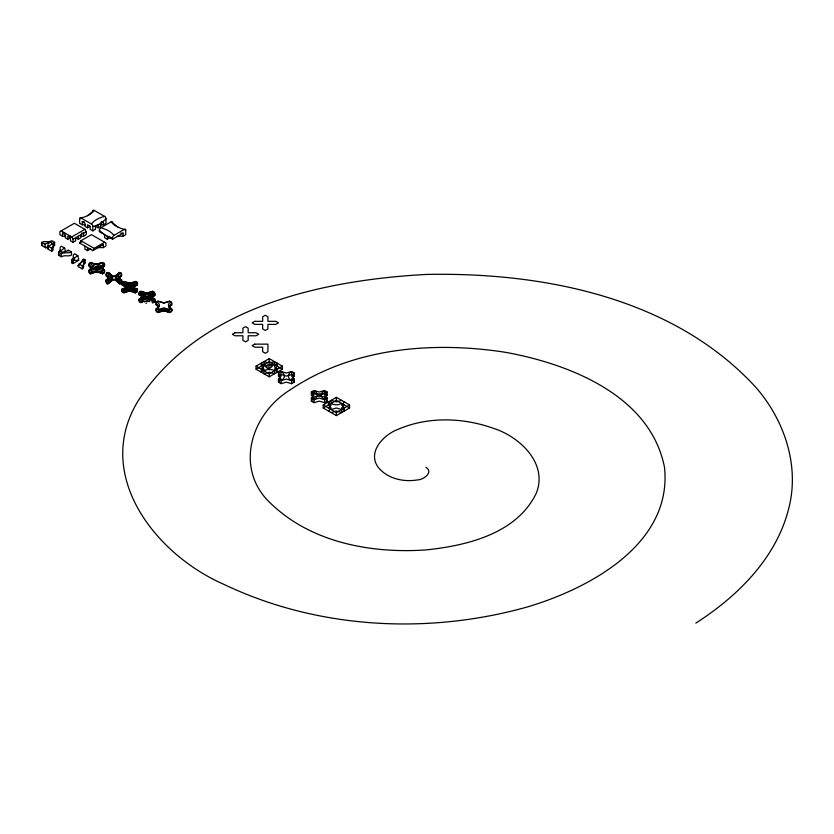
<?xml version="1.0" encoding="UTF-8"?>
<svg xmlns="http://www.w3.org/2000/svg" width="834" height="834" viewBox="0 0 834 834"><rect width="100%" height="100%" fill="white"/><g stroke="black" fill="none" stroke-linecap="round" stroke-linejoin="round"><path stroke-width="1.25" d="M152.059 300.74C152.028 307.986 158.387 294.736 152.247 300.157C151.392 301.116 148.285 298.822 147.253 299.302C145.616 299.323 140.769 299.562 141.446 302.638C137.245 303.357 139.038 295.34 141.519 300.813M152.059 292.14C152.268 289.075 156.907 294.694 154.092 295.142M91.49 268.882C89.728 267.433 86.778 263.565 91.01 262.345C94.732 267.036 100.664 261.261 104.354 263.513C106.158 266.765 98.527 268.214 104.657 270.404L104.459 272.572L102.624 273.854A9.257 5.348 0 0 0 97.505 272.072M102.499 273.896C100.299 273.26 103.531 268.475 104.657 270.404M104.646 271.988L104.041 271.54M108.827 277.816C105.678 276.961 104.792 271.947 108.608 272.687A11.165 6.443 0 0 1 108.597 281.809C107.169 289.669 103.489 274.209 108.608 281.809M119.137 281.809C124.652 274.396 119.919 289.648 119.137 281.809A11.165 6.443 0 0 1 119.137 272.687C123.005 272.009 121.972 276.971 118.824 277.93M127.915 286.865A10.237 5.911 0 0 1 122.431 285.228C119.94 280.683 125.788 281.798 128.634 283.268C131.709 283.685 139.632 278.806 136.974 285.259A10.237 5.911 0 0 1 131.428 286.865M121.764 281.871L120.94 281.287M135.598 292.828L134.941 292.515L135.045 290.451L137.329 288.96L137.422 291.493L135.296 292.922L129.666 290.93L123.922 292.901L124.256 290.368L121.962 288.981L121.92 291.493L123.818 292.786M137.568 290.993L137.568 290.93A11.165 6.443 0 0 0 136.328 290.315M139.549 295.111C136.588 294.996 141.29 288.929 141.519 292.14M158.856 306.703L156.01 304.744L156.198 302.44L158.043 301.157L163.902 303.086L169.834 301.189L171.616 302.44L171.794 304.744L168.906 306.756M157.98 312.594C159.878 312.635 158.199 307.902 156.156 308.778C154.978 315.867 163.12 308.955 166.539 311.072C169.865 314.772 168.395 307.642 171.794 309.039C173.952 311.749 167.697 312.698 169.834 312.594M88.852 270.404C94.555 269.507 89.655 278.723 88.852 270.404L91.49 267.36L88.852 264.326M121.764 275.793L119.752 277.295L119.147 278.983M137.568 284.915L137.568 284.842A11.165 6.443 0 0 1 121.774 284.842M158.637 312.239L163.902 310.915L169.093 312.197M171.804 304.681L169.834 306.13L169.208 308.027M99.486 266.807L98.965 268.183A3.555 2.804 23.5 0 1 97.297 269.111L96.713 269.226A3.253 2.043 13.1 0 1 96.4 269.215C89.384 268.538 100.945 263.377 98.798 266.943M102.019 268.882L104.657 265.837M158.596 308.027L158.272 306.516L156 304.608M108.587 278.983L108.337 276.283L105.97 274.209M47.705 248.636L48.581 246.395L51.739 248.219L51.739 251.253L47.653 248.897A1.314 0.761 0 0 0 47.653 247.823A1.314 0.761 0 0 0 45.787 247.823L41.7 245.457L41.7 242.423A4.65 2.69 0 0 1 44.525 241.641L49.05 241.672L51.989 240.755L54.617 242.277L54.617 245.321L53.032 247.01L53.105 249.387A4.67 2.7 0 0 1 51.739 251.253M78.229 266.265L79.115 264.024A15.366 8.872 0 0 0 82.556 261.313L82.514 259.906L83.838 259.145L85.151 259.906L85.151 262.939L83.567 264.639L83.64 267.016A4.67 2.7 0 0 1 82.274 268.882L78.177 266.526A1.314 0.761 0 0 0 78.177 265.452L80.064 264.357M94.94 269.194A3.638 2.106 0 0 1 92.365 267.109L94.398 264.837L102.676 262.418M51.76 243.924C53.366 240.421 47.277 242.569 47.882 245.498A10.706 3.451 -68.2 0 1 46.714 247.594M126.528 288.157L126.632 287.949A3.002 1.731 0 0 0 126.632 287.125A3.002 1.731 0 0 0 126.632 286.271C123.703 283.685 127.915 287.23 125.642 288.137M103.333 247.594L103.333 244.56L92.803 250.638L79.637 243.038L80.95 240.755L91.49 234.677L105.97 243.038L105.97 246.082L103.333 247.594L97.484 247.594M92.803 250.638L94.117 248.355L104.657 242.277M74.403 258.363L74.372 259.76L73.058 260.521L71.734 259.76L73.319 258.06L73.246 255.694A4.67 2.7 0 0 1 74.612 253.817L77.77 255.642L78.709 259.228A1.314 0.761 0 0 0 78.709 260.302L73.058 263.565L71.734 262.804L71.734 259.76M141.353 298.676C140.654 298.259 142.583 295.903 140.008 299.01M92.991 268.819L93.523 268.371M59.673 254.349L58.568 255.204L61.205 256.716L64.145 255.809L68.669 255.829A4.65 2.69 0 0 0 71.484 255.058L71.495 252.014L68.336 250.19A16.294 9.414 0 0 1 64.082 252.056L61.205 252.16L61.424 250.513A16.294 9.414 0 0 1 64.656 248.073L61.455 246.218A4.67 2.7 0 0 0 60.079 248.094L60.152 250.461L58.568 252.16L58.568 255.204M72.839 261.949L71.734 262.804M150.172 298.165A11.176 6.453 0 0 0 149.005 297.988A11.176 6.453 0 0 1 148.994 295.444A11.176 6.453 0 0 0 154.686 293.662L152.101 296.32L153.571 299.01M156 309.174L158.637 306.13L156 303.086M139.653 299.865L138.955 300.313M106.794 281.287L105.97 281.871M139.716 299.218L138.955 299.708A11.176 6.453 0 0 1 139.831 299.26M107.461 282.424L106.627 282.945M157.501 311.311L156.667 311.833M105.97 280.287L108.441 278.014L105.97 275.72M106.554 279.932C110.224 278.754 110.38 274.261 106.627 273.062M695.848 623.123C737.777 596.195 776.61 557.842 788.839 508.021C799.879 465.038 783.97 419.106 755.177 386.601C672.642 297.373 542.798 272.04 425.924 274.449C321.861 280.245 199.201 306.797 138.517 400.247C92.511 474.39 155.197 554.193 223.481 584.165C317.504 629.222 428.613 634.997 528.391 606.662C590.336 588.012 672.6 543.549 664.5 467.29C650.311 395.67 570.227 364.281 506.29 352.448C433.628 340.96 353.449 347.528 290.962 389.374C250.231 413.935 233.197 470.501 272.353 504.924C312.875 542.986 372.1 553.599 425.924 549.929C466.884 545.676 517.007 533.656 536.366 493.05C548.105 463.266 519.592 436.62 493.405 428.332C462.985 417.459 427.988 416.354 398.026 429.343C383.828 434.587 366.897 451.955 378.209 467.29C387.237 478.58 403.249 482.271 417.052 479.967C422.974 480.144 434.087 472.44 425.924 467.29M54.617 242.277L53.032 243.976L53.105 246.343A4.67 2.7 0 0 1 51.739 248.219M85.151 259.906L83.567 261.605L83.64 263.971A4.67 2.7 0 0 1 82.274 265.848L82.274 268.882M133.69 288.137C131.428 287.23 135.629 283.696 132.71 286.271A3.002 1.731 0 0 0 132.71 287.104A3.002 1.731 0 0 0 132.71 287.949L132.815 288.157M136.912 292.067L136.974 292.036A10.237 5.911 0 0 0 135.775 291.504M88.852 271.988L89.467 271.54M104.657 264.326L102.019 267.36L104.041 270.018M156 310.696L156.625 310.311M171.804 303.086L169.166 306.13L171.804 309.174M278.452 379.105L281.089 376.071L278.452 373.027L281.089 371.505L286.354 373.027L291.619 371.505L294.256 373.027L294.256 376.071L291.619 379.105L294.256 382.149L291.619 383.671L286.354 382.149L281.089 383.671L278.452 382.149L278.452 379.105L281.089 380.627L286.354 379.105L291.619 380.627L294.256 379.105L291.619 376.071L294.256 373.027M278.452 382.149L281.089 379.105L278.452 376.071L278.452 373.027M311.374 401.154L314.001 398.11L311.374 395.076L311.374 392.032L314.001 390.51L319.276 392.032L324.541 390.51L327.168 392.032L327.168 395.076L324.541 398.11L327.168 401.154L324.541 402.676L319.276 401.154L314.001 402.676L311.374 401.154L311.374 398.11L314.001 395.076L311.374 392.032A11.176 6.453 0 0 0 327.168 392.032L324.541 395.076L327.168 398.11L327.168 401.154M328.492 407.993L331.119 404.959L328.492 401.915L328.492 404.959L331.119 407.993L328.492 411.037M344.286 401.915L341.659 404.959L344.286 407.993L344.286 411.037L341.659 407.993L344.286 404.959M171.147 301.95C167.467 303.253 167.457 307.287 171.147 308.788M93.794 268.194L97.422 267.245L100.497 268.141M104 263.179L101.091 266.484L99.6 264.555L94.242 263.805L90.833 262.418M121.107 273.062C117.427 274.365 117.375 278.285 121.107 279.901M121.774 274.209L119.137 277.242L121.774 280.287M156.667 308.788C160.337 307.287 160.378 303.263 156.667 301.95M154.686 294.277L152.142 296.706L153.091 298.979M67.783 239.233L70.421 237.711L67.783 236.199L67.783 239.233L65.156 237.711L65.156 234.677L62.519 233.155L62.519 236.199L65.677 236.199M61.205 230.872L71.734 236.96L84.901 229.35L86.225 231.633L86.225 234.677L83.588 236.199L80.429 236.199M85.433 224.794L82.274 224.794L82.274 221.75L84.901 223.272L84.901 226.316L87.539 227.838L90.166 226.316L90.166 229.35L92.803 230.872L95.441 229.35L95.441 226.316L98.068 224.794L98.068 227.838L95.441 226.316M80.95 234.677L80.95 237.711L78.323 239.233L75.685 237.711L75.685 240.755L73.058 242.277L73.058 239.233L86.225 231.633M100.174 224.794L103.333 224.794L103.333 221.75L100.705 223.272L100.705 226.316L98.068 227.838M103.333 224.794L105.97 223.272L105.97 218.706A1.866 1.074 60 0 0 104.657 216.433L94.117 210.345A1.866 1.074 60 0 0 92.803 211.106M110.442 237.409L107.284 239.233L104.657 237.711L104.657 234.677L99.392 231.633L99.392 230.111A1.866 1.074 -60 0 1 100.705 227.828L111.235 221.75A1.866 1.074 -60 0 1 112.559 222.511M79.637 243.038L81.742 241.818M84.901 246.082L84.901 249.116L87.539 250.638L90.698 248.813M107.284 239.233L107.284 236.199L112.559 239.233L123.088 233.155L123.088 236.199L117.24 236.199M123.088 236.199L125.725 234.677L125.725 230.111A1.866 1.074 -60 0 0 124.402 229.35L113.872 235.438A1.866 1.074 -60 0 0 112.559 237.711L112.559 239.233M141.519 302.335L143.98 301.053M256.069 366.189L269.236 358.589L282.403 366.189L282.403 369.222L269.236 376.832L256.069 369.222L256.069 366.189L269.236 373.788L282.403 366.189M256.069 369.222L269.236 361.622L282.403 369.222M278.452 376.071L281.089 374.549L286.354 376.071L291.619 374.549L294.256 376.071M311.374 395.076L314.001 393.554L319.276 395.076L324.541 393.554L327.168 395.076M323.227 404.959L336.394 397.349L349.561 404.959L349.561 407.993L336.394 415.593L323.227 407.993L323.227 404.959L336.394 412.559L349.561 404.959M323.227 407.993L336.394 400.393L349.561 407.993M123.807 289.825L129.666 288.105L135.598 289.784M124.402 290.93L129.666 289.408L134.941 290.93M124.495 292.421L127.946 291.295L131.522 291.306M152.716 291.306L146.784 293.214L140.863 291.306M140.863 299.667L146.784 297.988L152.716 299.667M157.98 309.55L163.902 307.871L169.834 309.55M91.49 271.926L96.754 270.404L102.019 271.926M91.49 273.448L96.754 271.926L102.019 273.448M158.637 310.696L163.902 309.174L169.166 310.696M341.659 400.393L336.394 401.915L331.119 400.393L331.119 403.437L333.756 404.573L337.707 404.855L341.659 403.437M331.119 409.515L336.394 407.993L341.659 409.515L341.659 412.559L336.394 411.037L331.119 412.559M116.75 275.053L114.592 275.814A3.002 1.731 0 0 1 113.153 275.814C110.588 274.49 110.588 276.408 113.153 276.659A3.002 1.731 0 0 0 114.592 276.659L116.75 275.898L116.75 275.053A11.176 6.453 0 0 0 116.718 280.036L116.75 280.933L114.592 280.172A3.002 1.731 0 0 0 113.153 280.172L110.995 280.933L110.995 280.078A11.176 6.453 0 0 0 111.026 275.095M110.995 280.078L113.153 279.317A3.002 1.731 0 0 1 114.592 279.317L116.75 280.078M58.568 252.16L61.205 253.682L64.145 252.765L68.669 252.796A4.65 2.69 0 0 0 71.484 252.014M119.742 283.737L119.794 283.706A10.237 5.911 0 0 1 116.802 279.526M154.029 298.906L154.092 298.874A10.237 5.911 0 0 0 139.549 298.916M152.038 291.671L146.784 292.984L141.53 291.671M153.487 294.266L151.173 295.038M153.487 294.861L151.173 295.601M98.787 271.801L97.463 272.165A4.535 2.617 0 0 1 95.264 272.259A3.68 2.127 0 0 1 93.825 271.905M98.61 266.974L96.358 267.13M130.24 283.31L135.598 281.423M130 283.101L123.818 281.465M82.274 221.75L84.38 221.75M101.227 221.75L103.333 221.75M62.519 233.155L64.625 233.155M81.482 233.155L83.588 233.155L83.588 236.199M120.742 233.155L123.088 233.155M100.997 244.56L103.333 244.56M131.345 291.076L134.92 292.463M142.395 295.601L140.122 294.871M142.395 295.038L140.122 294.277M152.226 298.676L152.872 298.895M169.834 301.189L163.902 302.867L157.98 301.189M90.166 226.316L87.539 224.794L87.539 227.838M82.274 224.794L79.637 223.272L79.637 218.706A1.866 1.074 60 0 1 80.95 217.955L91.49 224.033A1.866 1.074 60 0 1 92.803 226.316L92.803 230.872M84.901 229.35L74.372 223.272L59.892 231.633L59.892 234.677L62.519 236.199M80.95 240.755L94.117 248.355M73.058 242.277L70.421 240.755L70.421 236.199M52.313 243.987L54.617 245.321M85.151 262.939L83.838 262.189L83.838 259.145M41.7 242.423L44.859 244.247M79.115 264.024L82.274 265.837M154.624 300.313L153.925 299.865M171.064 311.791L170.376 311.353M121.045 282.903L120.284 282.424M104 273.062L102.947 272.384M138.892 294.277C142.27 297.446 142.009 295.987 138.955 293.704A11.176 6.453 0 0 0 144.574 295.424A11.176 6.453 0 0 1 144.574 297.967A11.176 6.453 0 0 0 143.396 298.165M171.189 310.311L171.804 310.696M88.852 265.837L89.467 266.223M153.863 299.218L154.686 299.75A11.176 6.453 0 0 0 153.748 299.26M89.394 272.979L89.457 273.031A10.123 5.848 0 0 0 90.479 272.426M82.608 259.958L82.681 260.031A14.397 8.309 -60 0 1 78.156 265.348M64.552 252.681L64.062 252.024M101.675 268.152C101.091 264.899 100.08 269.486 97.463 269.132A4.535 2.617 0 0 1 95.264 269.215A6.286 3.628 0 0 1 97.463 269.132A9.257 5.348 0 0 1 102.561 270.841M71.734 236.96L73.058 239.233M64.645 248.157L65.542 251.618A1.314 0.761 0 0 0 65.177 252.295M73.256 258.978L73.246 258.738A4.67 2.7 0 0 1 73.799 257.498M60.09 251.378L60.079 251.128A4.67 2.7 0 0 1 60.455 250.106M336.394 397.349L336.394 400.393M336.394 412.559L336.394 415.593M324.541 393.554L324.541 390.51A11.176 6.453 0 0 0 324.541 399.632L324.541 402.676M314.001 393.554L314.001 390.51A11.176 6.453 0 0 1 314.001 399.632L314.001 402.676M294.256 379.105L294.256 382.149M291.619 374.549L291.619 371.505A11.176 6.453 0 0 0 291.619 380.627L291.619 383.671M281.089 374.549L281.089 371.505A11.176 6.453 0 0 1 281.089 380.627L281.089 383.671M269.236 358.589L269.236 361.622M269.236 373.788L269.236 376.832M149.005 295.424L149.005 295.976M144.574 295.424L144.574 295.976A11.155 6.453 -3.6 0 1 144.699 298.197M87.539 247.594L87.539 250.638M78.323 236.199L78.323 239.233M73.058 260.521L73.058 263.565M61.205 253.682L61.205 256.716M68.263 250.148A7.725 4.462 60 0 1 68.148 251.086M74.341 258.352A15.366 8.872 0 0 1 77.843 255.694M78.73 260.166A14.397 8.309 -60 0 1 74.309 259.864M41.7 245.457A4.65 2.69 0 0 1 42.628 245.04M44.911 244.268A16.294 9.414 0 0 1 49.102 242.381M51.802 243.935A16.294 9.414 0 0 1 48.539 246.364M45.776 247.823A7.725 4.462 60 0 1 44.921 244.279M89.405 263.252A9.237 5.327 0 0 1 92.678 266.578M92.334 267.506A10.123 5.848 0 0 1 89.457 269.987M90.896 270.821A10.196 5.89 0 0 1 95.149 269.163M90.896 273.854A10.196 5.89 0 0 1 95.149 272.197M89.405 266.296A9.226 5.327 0 0 1 91.896 268.131M95.274 272.249A6.286 3.628 0 0 1 97.463 272.165M116.718 280.881A11.176 6.453 0 0 1 116.718 275.95M111.026 275.95A11.176 6.453 0 0 1 111.026 280.881M110.745 280.683A10.237 5.911 0 0 1 107.94 283.706M111.537 277.19A11.165 6.443 0 0 1 108.597 283.32M107.94 272.301A10.237 5.911 0 0 1 107.94 280.662M119.137 283.32A11.165 6.443 0 0 1 116.207 277.19M119.794 280.662A10.237 5.911 0 0 1 119.794 272.301M133.951 285.895A11.176 6.453 0 0 1 125.392 285.895M133.951 285.04A11.176 6.453 0 0 1 125.392 285.04M126.299 288.137A11.176 6.453 0 0 1 133.044 288.137M122.431 292.067A10.237 5.911 0 0 1 123.568 291.504M121.774 290.93A11.165 6.443 0 0 1 123.015 290.315M121.774 289.408A11.165 6.443 0 0 1 137.568 289.408M122.431 289.033A10.237 5.911 0 0 1 136.912 289.033M137.568 283.32A11.165 6.443 0 0 1 121.774 283.32M136.912 282.184A10.237 5.911 0 0 1 122.431 282.184M153.383 300.073A11.103 5.39 6.9 0 1 154.3 300.532M154.436 294.1A11.103 6.818 4 0 1 153.279 294.621M139.831 295.059A11.103 7.287 -8 0 1 138.653 294.433M138.527 300.188A11.103 5.974 -3.7 0 1 139.466 299.656M144.605 295.882A11.165 5.984 0.5 0 1 142.52 295.528M151.507 296.362A10.946 5.932 4.7 0 1 139.111 294.611M138.892 299.291A11.165 6.443 0 0 1 154.686 299.291M151.183 295.695A11.165 6.172 -0.1 0 1 149.036 296.07M148.879 298.197A11.155 6.411 3.5 0 1 149.025 295.997M154.686 293.203A11.165 6.443 0 0 1 138.892 293.203M154.165 300.063A10.946 6.662 -5 0 1 155.082 300.574M145.981 303.326A10.686 1.074 -25.9 0 1 146.753 302.94M141.175 302.471A9.966 3.346 -15.4 0 1 141.968 302.106M155.155 302.21A9.737 5.64 8.9 0 0 153.237 299.74A10.686 6.349 7.4 0 1 155.708 302.346M144.021 301.845A6.88 4.306 -6.1 0 1 149.88 301.564M144.386 301.595A5.984 3.701 -7.4 0 1 149.526 301.293M154.029 292.067A10.237 5.911 0 0 1 139.549 292.067M140.592 301.376A10.915 3.784 -14.8 0 1 141.446 301.001M153.31 301.147A9.987 6.067 -5.6 0 1 154.394 301.731M155.26 295.205A10.915 8.069 20.8 0 1 151.579 296.789M150.11 296.904A9.987 5.421 5.3 0 1 139.716 295.027M154.54 295.538A9.966 7.423 22 0 1 151.84 296.841M91.386 224.002A25.176 14.532 0 0 1 104.604 216.371M94.221 210.377A25.176 14.532 0 0 1 81.002 218.008M106.001 218.779A25.156 14.522 -60 0 1 92.772 226.41M92.835 211.179A25.156 14.522 -60 0 1 87.539 215.652M80.408 218.696A25.156 14.522 -60 0 1 79.605 218.81M112.58 237.815A25.156 14.522 60 0 1 99.361 230.184M124.36 229.413A25.176 14.532 0 0 1 111.13 221.781M100.747 227.776A25.176 14.532 0 0 1 113.977 235.407M118.22 227.296A25.239 14.574 60 0 1 112.559 222.501M125.715 230.09A25.239 14.574 60 0 1 124.725 229.955M268.204 368.837L268.287 369.087A2.252 1.303 0 0 0 269.486 369.764L270.195 369.368A2.252 1.303 0 0 0 268.996 368.68L268.235 368.753M266.025 366.668L266.275 367.45A1.887 1.084 0 0 0 267.047 367.898L270.216 367.669A5.181 2.992 0 0 0 271.811 366.752L272.197 364.917A1.887 1.084 0 0 0 271.436 364.479L268.267 364.698A5.181 2.992 0 0 0 266.671 365.626L266.025 366.668M263.971 366.189L261.334 369.222L261.334 372.266L263.971 369.222L261.334 366.189L261.334 363.144L263.971 366.189M274.542 365.803L274.876 367.325L277.138 369.222L277.138 372.266L274.501 369.222L277.138 366.189L277.138 363.144L274.542 365.803M235 332.735L232.373 334.257L235 335.779L242.903 335.779L242.903 340.335L245.54 341.857L248.167 340.335L248.167 335.779L256.069 335.779L258.707 334.257L256.069 332.735L248.167 332.735L248.167 328.179L245.54 326.657L242.903 328.179L242.903 332.735L235 332.735M254.756 321.34L252.118 322.852L254.756 324.374L262.658 324.374L262.658 328.94L265.285 330.462L267.923 328.94L267.923 324.374L275.825 324.374L278.452 322.852L275.825 321.34L267.923 321.34L267.923 316.774L265.285 315.252L262.658 316.774L262.658 321.34L254.756 321.34M254.756 344.14L252.118 345.662L254.756 347.184L262.658 347.184L262.658 351.739L265.285 353.262L267.923 351.739L267.923 344.14L254.756 344.14M327.168 398.11L324.541 399.632L319.276 398.11L314.001 399.632L311.374 398.11A11.176 6.453 0 0 1 327.168 398.11M274.501 361.622L269.236 363.144L263.971 361.622L263.971 364.666L267.923 366.095L271.874 365.803L274.501 364.666L274.501 361.622M264.628 370.39L263.971 370.744L263.971 373.788L269.236 372.266L274.501 373.788L274.501 370.744L272.53 369.816L268.579 369.253L264.628 370.39"/></g></svg>
